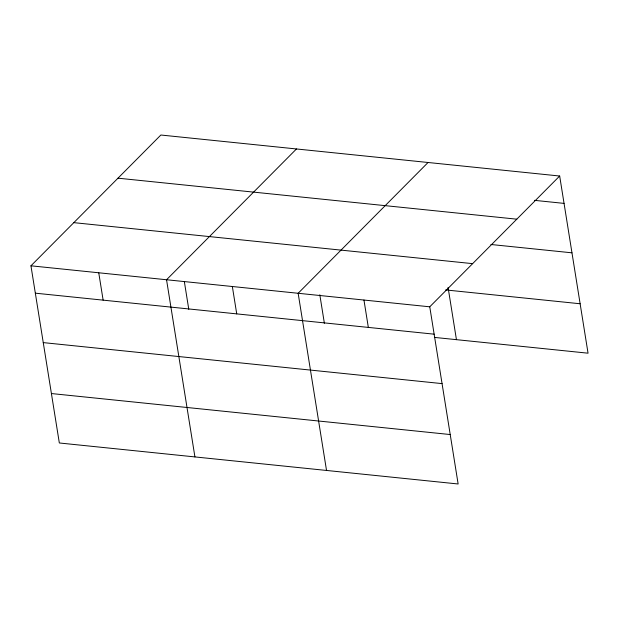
<?xml version="1.0" encoding="UTF-8"?>
<svg xmlns="http://www.w3.org/2000/svg" width="619" height="619" viewBox="0 0 619 619"><rect width="100%" height="100%" fill="white"/><g stroke="black" fill="none" stroke-linecap="round" stroke-linejoin="round"><path stroke-width="0.93" d="M559.669 176.02L429.756 306.807L458.137 483.981L59.331 442.98L30.95 265.806L160.863 135.019L559.669 176.02L588.05 353.194L434.507 337.409M296.462 148.962L166.542 279.749L194.923 456.923M428.062 162.488L298.149 293.282L326.53 470.448M534.491 200.347L564.056 203.388M117.989 178.179L516.803 219.18M490.913 244.49L571.971 252.823M73.823 222.647L472.63 263.648M445.665 289.932L580.135 303.759M30.95 265.806L429.756 306.807M35.337 293.174L434.143 334.175M43.253 342.609L442.059 383.61M51.408 393.545L450.214 434.546M448.071 287.394L456.443 339.661M363.957 300.045L368.336 327.412M319.814 294.76L324.379 323.28M232.349 286.512L236.729 313.879M184.369 281.769L188.787 309.338M98.746 272.778L103.133 300.145"/></g></svg>
